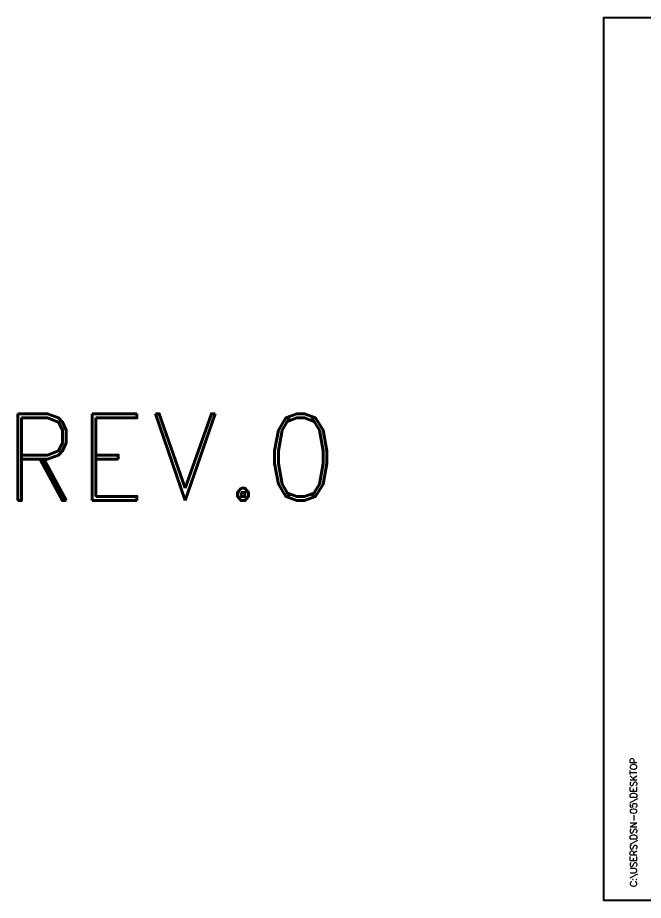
# Model space of a CAD drawing. Header units: inches. Extents: x 784 to 2184505, y 7 to 371504.
# Drawn here: x 15901 to 80697, y 102788 to 194270 of the extents above; entities that cross this region are included whole.
import ezdxf

# ---------------------------------------------------------------- set-up
doc = ezdxf.new("R2010")
doc.units = ezdxf.units.IN
doc.header["$MEASUREMENT"] = 0
doc.layers.add('SHEET', color=10, linetype='Continuous')
doc.styles.add('ROMAND', font='romand', dxfattribs={"height": 3})

msp = doc.modelspace()

# ---------------------------------------------------------------- linework, layer by layer
at = {"layer": 'SHEET', "color": 0, "linetype": 'Continuous'}
for p, q in [((76614.47282, 163326.22083, 12132.91572), (76609.53306, 163326.22162, 12132.91572)), ((76614.47282, 131519.63784, 12132.91572), (76604.6921, 131519.6394, 12132.91572))]:
    msp.add_line(p, q, dxfattribs=at)
at = {"layer": 'SHEET', "color": 124, "linetype": 'Continuous', "true_color": 0x00a183, "elevation": 12132.91572}
msp.add_lwpolyline([(205115.82752, 102788.47582), (76614.47282, 102788.47582), (76614.47282, 194269.90309), (205115.82752, 194269.90309)], close=True, dxfattribs=at)

# ---------------------------------------------------------------- texts
at = {"layer": 'SHEET', "color": 0, "linetype": 'Continuous', "style": 'ROMAND'}
msp.add_text('REV.0', height=9000, dxfattribs=at).set_placement((14357.91543, 144217.05272, 3157132.15402))
at = {"layer": 'SHEET', "color": 124, "linetype": 'Continuous', "style": 'ROMAND'}
msp.add_text('C:\\USERS\\DSN-05\\DESKTOP', height=704.430188, rotation=90, dxfattribs=at).set_placement((80033.81508, 104176.97022, 12132.91572))

doc.saveas('drawing.dxf')
